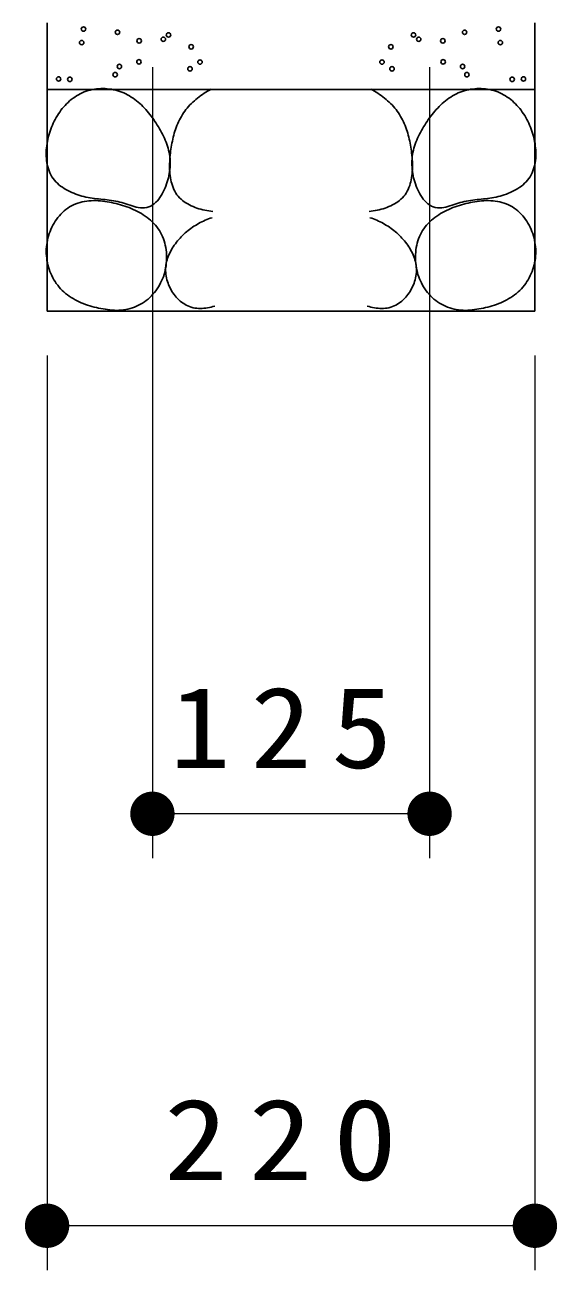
# Model space of a CAD drawing. Units: millimetres on the paper, scale 1:20. Extents: x -365 to 0, y -5 to 257.
# Drawn here: x -172.01 to -160.01, y 61.02 to 89.1 of the extents above; entities that cross this region are included whole.
import ezdxf

# ---------------------------------------------------------------- set-up
doc = ezdxf.new("R2010")
doc.units = ezdxf.units.MM
doc.layers.add('LY_1', color=7, linetype='Continuous', lineweight=25)
doc.styles.add('ＭＳ ゴシック', font='')
doc.styles.get('ＭＳ ゴシック').set_extended_font_data('MS Gothic')

# ---------------------------------------------------------------- blocks, each defined once
blk = doc.blocks.new('filled_dot')
at = {"color": 0, "linetype": 'Continuous', "lineweight": -2, "const_width": 1.25}
blk.add_lwpolyline([(-0.625, 0, 1), (0.625, 0, 1)], format="xyb", close=True, dxfattribs=at)

msp = doc.modelspace()

# ---------------------------------------------------------------- linework, layer by layer
at = {"layer": 'LY_1'}
for p, q in [((-171.506, 89.144), (-171.506, 82.644)), ((-160.506, 89.144), (-160.506, 82.644)), ((-171.506, 87.644), (-160.506, 87.644)), ((-171.506, 87.644), (-160.506, 87.644)), ((-171.506, 82.644), (-160.506, 82.644))]:
    msp.add_line(p, q, dxfattribs=at)
at = {"layer": 'LY_1', "lineweight": 13}
for p, q in [((-169.131, 88.144), (-169.131, 70.311)), ((-162.881, 88.144), (-162.881, 70.311)), ((-171.506, 81.644), (-171.506, 61.021)), ((-160.506, 81.644), (-160.506, 61.021)), ((-162.881, 71.311), (-169.131, 71.311)), ((-160.506, 62.021), (-171.506, 62.021))]:
    msp.add_line(p, q, dxfattribs=at)
at = {"layer": 'LY_1'}
for centre in [(-170.684, 89.005), (-161.327, 89.005), (-170.726, 88.7), (-169.919, 88.933), (-169.429, 88.74), (-168.885, 88.776), (-168.768, 88.873), (-163.243, 88.873), (-163.126, 88.776), (-162.583, 88.74), (-162.092, 88.933), (-161.285, 88.7), (-168.257, 88.606), (-163.754, 88.606), (-169.875, 88.162), (-169.435, 88.266), (-168.057, 88.261), (-163.954, 88.261), (-162.576, 88.266), (-162.137, 88.162), (-171.246, 87.881), (-170.992, 87.873), (-169.971, 87.978), (-168.283, 88.109), (-163.728, 88.109), (-162.04, 87.978), (-161.019, 87.873), (-160.765, 87.881)]:
    msp.add_circle(centre, 0.05, dxfattribs=at)
for points, knots in [([(-170.343, 85.174), (-170.407, 85.181), (-170.471, 85.188), (-170.535, 85.199), (-170.598, 85.21), (-170.661, 85.224), (-170.723, 85.241), (-170.785, 85.259), (-170.846, 85.278), (-170.906, 85.303), (-170.965, 85.327), (-171.024, 85.354), (-171.08, 85.386), (-171.135, 85.418), (-171.19, 85.454), (-171.238, 85.496), (-171.286, 85.537), (-171.332, 85.585), (-171.369, 85.636), (-171.406, 85.688), (-171.437, 85.747), (-171.461, 85.806), (-171.484, 85.865), (-171.5, 85.929), (-171.511, 85.992), (-171.522, 86.055), (-171.526, 86.12), (-171.527, 86.184), (-171.527, 86.248), (-171.522, 86.313), (-171.514, 86.376), (-171.506, 86.44), (-171.494, 86.504), (-171.478, 86.566), (-171.463, 86.628), (-171.444, 86.69), (-171.421, 86.75), (-171.399, 86.81), (-171.373, 86.87), (-171.345, 86.927), (-171.316, 86.984), (-171.284, 87.041), (-171.248, 87.094), (-171.213, 87.148), (-171.174, 87.2), (-171.132, 87.248), (-171.09, 87.297), (-171.045, 87.343), (-170.997, 87.385), (-170.948, 87.427), (-170.896, 87.466), (-170.842, 87.5), (-170.787, 87.534), (-170.729, 87.563), (-170.67, 87.587), (-170.61, 87.611), (-170.548, 87.629), (-170.485, 87.642), (-170.422, 87.654), (-170.357, 87.661), (-170.293, 87.663), (-170.229, 87.666), (-170.164, 87.662), (-170.101, 87.654), (-170.037, 87.646), (-169.974, 87.633), (-169.912, 87.614), (-169.851, 87.596), (-169.79, 87.572), (-169.733, 87.544), (-169.675, 87.516), (-169.62, 87.483), (-169.567, 87.446), (-169.514, 87.41), (-169.464, 87.369), (-169.416, 87.326), (-169.368, 87.284), (-169.323, 87.237), (-169.279, 87.19), (-169.236, 87.142), (-169.196, 87.092), (-169.157, 87.041), (-169.118, 86.99), (-169.082, 86.937), (-169.047, 86.883), (-169.012, 86.829), (-168.978, 86.774), (-168.947, 86.717), (-168.916, 86.661), (-168.886, 86.604), (-168.859, 86.545), (-168.833, 86.487), (-168.809, 86.427), (-168.79, 86.365), (-168.771, 86.304), (-168.756, 86.241), (-168.746, 86.178), (-168.735, 86.115), (-168.73, 86.05), (-168.73, 85.986), (-168.73, 85.922), (-168.735, 85.857), (-168.744, 85.793), (-168.753, 85.73), (-168.766, 85.666), (-168.783, 85.605), (-168.8, 85.543), (-168.82, 85.481), (-168.845, 85.422), (-168.871, 85.363), (-168.899, 85.304), (-168.933, 85.251), (-168.968, 85.197), (-169.006, 85.143), (-169.053, 85.1), (-169.1, 85.057), (-169.154, 85.015), (-169.213, 84.994), (-169.271, 84.973), (-169.34, 84.97), (-169.403, 84.974), (-169.466, 84.978), (-169.528, 85.002), (-169.59, 85.019), (-169.652, 85.037), (-169.711, 85.062), (-169.773, 85.08), (-169.835, 85.098), (-169.897, 85.114), (-169.96, 85.126), (-170.023, 85.138), (-170.088, 85.145), (-170.151, 85.153), (-170.215, 85.162), (-170.279, 85.168), (-170.343, 85.174)], [0, 0, 0, 0, 1, 1, 1, 2, 2, 2, 3, 3, 3, 4, 4, 4, 5, 5, 5, 6, 6, 6, 7, 7, 7, 8, 8, 8, 9, 9, 9, 10, 10, 10, 11, 11, 11, 12, 12, 12, 13, 13, 13, 14, 14, 14, 15, 15, 15, 16, 16, 16, 17, 17, 17, 18, 18, 18, 19, 19, 19, 20, 20, 20, 21, 21, 21, 22, 22, 22, 23, 23, 23, 24, 24, 24, 25, 25, 25, 26, 26, 26, 27, 27, 27, 28, 28, 28, 29, 29, 29, 30, 30, 30, 31, 31, 31, 32, 32, 32, 33, 33, 33, 34, 34, 34, 35, 35, 35, 36, 36, 36, 37, 37, 37, 38, 38, 38, 39, 39, 39, 40, 40, 40, 41, 41, 41, 42, 42, 42, 43, 43, 43, 44, 44, 44, 45, 45, 45, 45]), ([(-167.766, 84.893), (-167.827, 84.9), (-167.888, 84.908), (-167.948, 84.921), (-168.008, 84.934), (-168.068, 84.949), (-168.126, 84.969), (-168.184, 84.989), (-168.241, 85.012), (-168.295, 85.04), (-168.35, 85.068), (-168.403, 85.1), (-168.45, 85.139), (-168.497, 85.178), (-168.542, 85.222), (-168.577, 85.271), (-168.613, 85.32), (-168.642, 85.376), (-168.665, 85.433), (-168.688, 85.489), (-168.704, 85.549), (-168.717, 85.609), (-168.729, 85.669), (-168.736, 85.731), (-168.74, 85.792), (-168.745, 85.853), (-168.745, 85.914), (-168.743, 85.976), (-168.741, 86.037), (-168.737, 86.098), (-168.731, 86.159), (-168.724, 86.22), (-168.716, 86.281), (-168.706, 86.342), (-168.696, 86.402), (-168.685, 86.463), (-168.671, 86.523), (-168.658, 86.582), (-168.642, 86.642), (-168.624, 86.7), (-168.605, 86.759), (-168.584, 86.817), (-168.559, 86.873), (-168.535, 86.929), (-168.508, 86.984), (-168.477, 87.037), (-168.446, 87.09), (-168.411, 87.141), (-168.374, 87.19), (-168.336, 87.238), (-168.295, 87.284), (-168.252, 87.327), (-168.208, 87.371), (-168.162, 87.411), (-168.114, 87.45), (-168.067, 87.488), (-168.017, 87.524), (-167.965, 87.558), (-167.914, 87.591), (-167.86, 87.621), (-167.807, 87.651)], [0, 0, 0, 0, 1, 1, 1, 2, 2, 2, 3, 3, 3, 4, 4, 4, 5, 5, 5, 6, 6, 6, 7, 7, 7, 8, 8, 8, 9, 9, 9, 10, 10, 10, 11, 11, 11, 12, 12, 12, 13, 13, 13, 14, 14, 14, 15, 15, 15, 16, 16, 16, 17, 17, 17, 18, 18, 18, 19, 19, 19, 20, 20, 20, 20]), ([(-164.245, 84.893), (-164.184, 84.9), (-164.123, 84.908), (-164.063, 84.921), (-164.003, 84.934), (-163.943, 84.949), (-163.885, 84.969), (-163.828, 84.989), (-163.77, 85.012), (-163.716, 85.04), (-163.662, 85.068), (-163.608, 85.1), (-163.561, 85.139), (-163.514, 85.178), (-163.47, 85.222), (-163.434, 85.271), (-163.398, 85.32), (-163.369, 85.376), (-163.346, 85.433), (-163.323, 85.489), (-163.307, 85.549), (-163.295, 85.609), (-163.282, 85.669), (-163.275, 85.731), (-163.271, 85.792), (-163.267, 85.853), (-163.266, 85.914), (-163.268, 85.976), (-163.27, 86.037), (-163.274, 86.098), (-163.281, 86.159), (-163.287, 86.22), (-163.295, 86.281), (-163.305, 86.342), (-163.315, 86.402), (-163.326, 86.463), (-163.34, 86.523), (-163.353, 86.582), (-163.369, 86.642), (-163.388, 86.7), (-163.406, 86.759), (-163.427, 86.817), (-163.452, 86.873), (-163.476, 86.929), (-163.503, 86.984), (-163.534, 87.037), (-163.565, 87.09), (-163.6, 87.141), (-163.637, 87.19), (-163.675, 87.238), (-163.716, 87.284), (-163.759, 87.327), (-163.803, 87.371), (-163.849, 87.411), (-163.897, 87.45), (-163.944, 87.488), (-163.994, 87.524), (-164.046, 87.558), (-164.097, 87.591), (-164.151, 87.621), (-164.205, 87.651)], [0, 0, 0, 0, 1, 1, 1, 2, 2, 2, 3, 3, 3, 4, 4, 4, 5, 5, 5, 6, 6, 6, 7, 7, 7, 8, 8, 8, 9, 9, 9, 10, 10, 10, 11, 11, 11, 12, 12, 12, 13, 13, 13, 14, 14, 14, 15, 15, 15, 16, 16, 16, 17, 17, 17, 18, 18, 18, 19, 19, 19, 20, 20, 20, 20]), ([(-161.668, 85.174), (-161.604, 85.181), (-161.54, 85.188), (-161.477, 85.199), (-161.413, 85.21), (-161.35, 85.224), (-161.288, 85.241), (-161.226, 85.259), (-161.165, 85.278), (-161.105, 85.303), (-161.046, 85.327), (-160.987, 85.354), (-160.931, 85.386), (-160.876, 85.418), (-160.821, 85.454), (-160.773, 85.496), (-160.725, 85.537), (-160.679, 85.585), (-160.642, 85.636), (-160.605, 85.688), (-160.574, 85.747), (-160.551, 85.806), (-160.527, 85.865), (-160.511, 85.929), (-160.5, 85.992), (-160.489, 86.055), (-160.485, 86.12), (-160.484, 86.184), (-160.484, 86.248), (-160.489, 86.313), (-160.497, 86.376), (-160.505, 86.44), (-160.517, 86.504), (-160.533, 86.566), (-160.548, 86.628), (-160.568, 86.69), (-160.59, 86.75), (-160.612, 86.81), (-160.638, 86.87), (-160.666, 86.927), (-160.695, 86.984), (-160.727, 87.041), (-160.763, 87.094), (-160.798, 87.148), (-160.837, 87.2), (-160.879, 87.248), (-160.921, 87.297), (-160.966, 87.343), (-161.015, 87.385), (-161.063, 87.427), (-161.115, 87.466), (-161.169, 87.5), (-161.224, 87.534), (-161.282, 87.563), (-161.341, 87.587), (-161.401, 87.611), (-161.463, 87.629), (-161.526, 87.642), (-161.589, 87.654), (-161.654, 87.661), (-161.718, 87.663), (-161.782, 87.666), (-161.847, 87.662), (-161.91, 87.654), (-161.974, 87.646), (-162.037, 87.633), (-162.099, 87.614), (-162.16, 87.596), (-162.221, 87.572), (-162.278, 87.544), (-162.336, 87.516), (-162.392, 87.483), (-162.444, 87.446), (-162.497, 87.41), (-162.548, 87.369), (-162.595, 87.326), (-162.643, 87.284), (-162.688, 87.237), (-162.732, 87.19), (-162.775, 87.142), (-162.815, 87.092), (-162.854, 87.041), (-162.893, 86.99), (-162.93, 86.937), (-162.965, 86.883), (-163, 86.829), (-163.033, 86.774), (-163.064, 86.717), (-163.095, 86.661), (-163.125, 86.604), (-163.152, 86.545), (-163.178, 86.487), (-163.202, 86.427), (-163.221, 86.365), (-163.24, 86.304), (-163.256, 86.241), (-163.266, 86.178), (-163.276, 86.115), (-163.281, 86.05), (-163.281, 85.986), (-163.281, 85.922), (-163.276, 85.857), (-163.267, 85.793), (-163.259, 85.73), (-163.245, 85.666), (-163.228, 85.605), (-163.211, 85.543), (-163.191, 85.481), (-163.166, 85.422), (-163.141, 85.363), (-163.112, 85.304), (-163.078, 85.251), (-163.043, 85.197), (-163.005, 85.143), (-162.958, 85.1), (-162.912, 85.057), (-162.857, 85.015), (-162.798, 84.994), (-162.74, 84.973), (-162.671, 84.97), (-162.608, 84.974), (-162.546, 84.978), (-162.483, 85.002), (-162.421, 85.019), (-162.359, 85.037), (-162.3, 85.062), (-162.238, 85.08), (-162.176, 85.098), (-162.114, 85.114), (-162.051, 85.126), (-161.988, 85.138), (-161.923, 85.145), (-161.86, 85.153), (-161.796, 85.162), (-161.732, 85.168), (-161.668, 85.174)], [0, 0, 0, 0, 1, 1, 1, 2, 2, 2, 3, 3, 3, 4, 4, 4, 5, 5, 5, 6, 6, 6, 7, 7, 7, 8, 8, 8, 9, 9, 9, 10, 10, 10, 11, 11, 11, 12, 12, 12, 13, 13, 13, 14, 14, 14, 15, 15, 15, 16, 16, 16, 17, 17, 17, 18, 18, 18, 19, 19, 19, 20, 20, 20, 21, 21, 21, 22, 22, 22, 23, 23, 23, 24, 24, 24, 25, 25, 25, 26, 26, 26, 27, 27, 27, 28, 28, 28, 29, 29, 29, 30, 30, 30, 31, 31, 31, 32, 32, 32, 33, 33, 33, 34, 34, 34, 35, 35, 35, 36, 36, 36, 37, 37, 37, 38, 38, 38, 39, 39, 39, 40, 40, 40, 41, 41, 41, 42, 42, 42, 43, 43, 43, 44, 44, 44, 45, 45, 45, 45]), ([(-170.243, 82.698), (-170.31, 82.709), (-170.378, 82.72), (-170.444, 82.737), (-170.511, 82.753), (-170.576, 82.773), (-170.641, 82.796), (-170.705, 82.82), (-170.768, 82.847), (-170.829, 82.878), (-170.89, 82.909), (-170.95, 82.943), (-171.005, 82.982), (-171.061, 83.022), (-171.115, 83.065), (-171.164, 83.113), (-171.213, 83.16), (-171.258, 83.213), (-171.298, 83.268), (-171.337, 83.323), (-171.372, 83.383), (-171.402, 83.445), (-171.431, 83.506), (-171.456, 83.571), (-171.474, 83.637), (-171.493, 83.702), (-171.507, 83.77), (-171.515, 83.838), (-171.523, 83.905), (-171.526, 83.974), (-171.523, 84.043), (-171.52, 84.111), (-171.511, 84.179), (-171.497, 84.246), (-171.483, 84.313), (-171.462, 84.379), (-171.438, 84.442), (-171.413, 84.506), (-171.383, 84.568), (-171.348, 84.627), (-171.313, 84.686), (-171.274, 84.742), (-171.229, 84.794), (-171.185, 84.846), (-171.135, 84.895), (-171.082, 84.937), (-171.028, 84.978), (-170.969, 85.015), (-170.907, 85.044), (-170.846, 85.073), (-170.779, 85.094), (-170.713, 85.109), (-170.647, 85.124), (-170.578, 85.132), (-170.51, 85.135), (-170.441, 85.139), (-170.373, 85.136), (-170.304, 85.131), (-170.236, 85.126), (-170.168, 85.116), (-170.101, 85.104), (-170.034, 85.092), (-169.967, 85.076), (-169.901, 85.058), (-169.835, 85.041), (-169.769, 85.021), (-169.705, 84.997), (-169.641, 84.974), (-169.577, 84.948), (-169.515, 84.918), (-169.454, 84.888), (-169.393, 84.855), (-169.336, 84.818), (-169.279, 84.781), (-169.223, 84.74), (-169.172, 84.695), (-169.122, 84.649), (-169.073, 84.599), (-169.032, 84.546), (-168.99, 84.492), (-168.953, 84.432), (-168.924, 84.371), (-168.894, 84.31), (-168.87, 84.245), (-168.853, 84.179), (-168.835, 84.113), (-168.823, 84.045), (-168.817, 83.977), (-168.81, 83.909), (-168.809, 83.84), (-168.814, 83.772), (-168.818, 83.704), (-168.828, 83.635), (-168.842, 83.569), (-168.857, 83.502), (-168.877, 83.436), (-168.903, 83.373), (-168.928, 83.31), (-168.96, 83.248), (-168.995, 83.19), (-169.031, 83.132), (-169.073, 83.076), (-169.118, 83.026), (-169.164, 82.975), (-169.215, 82.927), (-169.268, 82.886), (-169.322, 82.844), (-169.381, 82.806), (-169.441, 82.776), (-169.502, 82.745), (-169.567, 82.72), (-169.632, 82.702), (-169.698, 82.684), (-169.767, 82.673), (-169.835, 82.667), (-169.902, 82.661), (-169.972, 82.662), (-170.04, 82.667), (-170.108, 82.673), (-170.175, 82.685), (-170.243, 82.698)], [0, 0, 0, 0, 1, 1, 1, 2, 2, 2, 3, 3, 3, 4, 4, 4, 5, 5, 5, 6, 6, 6, 7, 7, 7, 8, 8, 8, 9, 9, 9, 10, 10, 10, 11, 11, 11, 12, 12, 12, 13, 13, 13, 14, 14, 14, 15, 15, 15, 16, 16, 16, 17, 17, 17, 18, 18, 18, 19, 19, 19, 20, 20, 20, 21, 21, 21, 22, 22, 22, 23, 23, 23, 24, 24, 24, 25, 25, 25, 26, 26, 26, 27, 27, 27, 28, 28, 28, 29, 29, 29, 30, 30, 30, 31, 31, 31, 32, 32, 32, 33, 33, 33, 34, 34, 34, 35, 35, 35, 36, 36, 36, 37, 37, 37, 38, 38, 38, 39, 39, 39, 40, 40, 40, 40]), ([(-161.768, 82.698), (-161.701, 82.709), (-161.633, 82.72), (-161.567, 82.737), (-161.501, 82.753), (-161.435, 82.773), (-161.37, 82.796), (-161.306, 82.82), (-161.243, 82.847), (-161.182, 82.878), (-161.121, 82.909), (-161.062, 82.943), (-161.006, 82.982), (-160.95, 83.022), (-160.896, 83.065), (-160.847, 83.113), (-160.798, 83.16), (-160.753, 83.213), (-160.714, 83.268), (-160.674, 83.323), (-160.639, 83.383), (-160.61, 83.445), (-160.58, 83.506), (-160.556, 83.571), (-160.537, 83.637), (-160.518, 83.702), (-160.504, 83.77), (-160.496, 83.838), (-160.488, 83.905), (-160.485, 83.974), (-160.488, 84.043), (-160.491, 84.111), (-160.5, 84.179), (-160.514, 84.246), (-160.529, 84.313), (-160.549, 84.379), (-160.574, 84.442), (-160.598, 84.506), (-160.628, 84.568), (-160.663, 84.627), (-160.698, 84.686), (-160.738, 84.742), (-160.782, 84.794), (-160.826, 84.846), (-160.876, 84.895), (-160.929, 84.937), (-160.983, 84.978), (-161.042, 85.015), (-161.104, 85.044), (-161.165, 85.073), (-161.232, 85.094), (-161.298, 85.109), (-161.364, 85.124), (-161.433, 85.132), (-161.502, 85.135), (-161.57, 85.139), (-161.639, 85.136), (-161.707, 85.131), (-161.775, 85.126), (-161.843, 85.116), (-161.91, 85.104), (-161.977, 85.092), (-162.044, 85.076), (-162.11, 85.058), (-162.176, 85.041), (-162.242, 85.021), (-162.306, 84.997), (-162.37, 84.974), (-162.434, 84.948), (-162.496, 84.918), (-162.557, 84.888), (-162.618, 84.855), (-162.675, 84.818), (-162.732, 84.781), (-162.788, 84.74), (-162.839, 84.695), (-162.89, 84.649), (-162.938, 84.599), (-162.979, 84.546), (-163.021, 84.492), (-163.058, 84.432), (-163.088, 84.371), (-163.117, 84.31), (-163.141, 84.245), (-163.159, 84.179), (-163.176, 84.113), (-163.188, 84.045), (-163.194, 83.977), (-163.201, 83.909), (-163.202, 83.84), (-163.197, 83.772), (-163.193, 83.704), (-163.183, 83.635), (-163.169, 83.569), (-163.154, 83.502), (-163.134, 83.436), (-163.108, 83.373), (-163.083, 83.31), (-163.052, 83.248), (-163.016, 83.19), (-162.98, 83.132), (-162.938, 83.076), (-162.893, 83.026), (-162.847, 82.975), (-162.797, 82.927), (-162.743, 82.886), (-162.689, 82.844), (-162.631, 82.806), (-162.57, 82.776), (-162.509, 82.745), (-162.444, 82.72), (-162.379, 82.702), (-162.313, 82.684), (-162.244, 82.673), (-162.177, 82.667), (-162.109, 82.661), (-162.039, 82.662), (-161.971, 82.667), (-161.903, 82.673), (-161.836, 82.685), (-161.768, 82.698)], [0, 0, 0, 0, 1, 1, 1, 2, 2, 2, 3, 3, 3, 4, 4, 4, 5, 5, 5, 6, 6, 6, 7, 7, 7, 8, 8, 8, 9, 9, 9, 10, 10, 10, 11, 11, 11, 12, 12, 12, 13, 13, 13, 14, 14, 14, 15, 15, 15, 16, 16, 16, 17, 17, 17, 18, 18, 18, 19, 19, 19, 20, 20, 20, 21, 21, 21, 22, 22, 22, 23, 23, 23, 24, 24, 24, 25, 25, 25, 26, 26, 26, 27, 27, 27, 28, 28, 28, 29, 29, 29, 30, 30, 30, 31, 31, 31, 32, 32, 32, 33, 33, 33, 34, 34, 34, 35, 35, 35, 36, 36, 36, 37, 37, 37, 38, 38, 38, 39, 39, 39, 40, 40, 40, 40]), ([(-167.726, 82.758), (-167.779, 82.744), (-167.832, 82.73), (-167.886, 82.721), (-167.94, 82.712), (-167.996, 82.706), (-168.05, 82.706), (-168.105, 82.707), (-168.161, 82.711), (-168.214, 82.723), (-168.267, 82.735), (-168.319, 82.755), (-168.368, 82.78), (-168.416, 82.805), (-168.462, 82.837), (-168.504, 82.872), (-168.545, 82.907), (-168.584, 82.948), (-168.618, 82.99), (-168.653, 83.033), (-168.684, 83.079), (-168.71, 83.127), (-168.737, 83.174), (-168.761, 83.225), (-168.779, 83.276), (-168.798, 83.327), (-168.813, 83.381), (-168.822, 83.435), (-168.831, 83.489), (-168.835, 83.544), (-168.833, 83.599), (-168.832, 83.653), (-168.823, 83.709), (-168.811, 83.762), (-168.798, 83.815), (-168.78, 83.867), (-168.759, 83.918), (-168.737, 83.968), (-168.711, 84.017), (-168.682, 84.064), (-168.654, 84.11), (-168.622, 84.155), (-168.588, 84.198), (-168.554, 84.242), (-168.518, 84.283), (-168.479, 84.322), (-168.441, 84.362), (-168.401, 84.399), (-168.359, 84.435), (-168.317, 84.47), (-168.273, 84.503), (-168.228, 84.535), (-168.183, 84.566), (-168.136, 84.595), (-168.088, 84.621), (-168.04, 84.648), (-167.991, 84.672), (-167.941, 84.694), (-167.89, 84.716), (-167.838, 84.734), (-167.786, 84.752)], [0, 0, 0, 0, 1, 1, 1, 2, 2, 2, 3, 3, 3, 4, 4, 4, 5, 5, 5, 6, 6, 6, 7, 7, 7, 8, 8, 8, 9, 9, 9, 10, 10, 10, 11, 11, 11, 12, 12, 12, 13, 13, 13, 14, 14, 14, 15, 15, 15, 16, 16, 16, 17, 17, 17, 18, 18, 18, 19, 19, 19, 20, 20, 20, 20]), ([(-164.285, 82.758), (-164.232, 82.744), (-164.179, 82.73), (-164.125, 82.721), (-164.071, 82.712), (-164.016, 82.706), (-163.961, 82.706), (-163.906, 82.707), (-163.85, 82.711), (-163.797, 82.723), (-163.745, 82.735), (-163.692, 82.755), (-163.643, 82.78), (-163.595, 82.805), (-163.549, 82.837), (-163.508, 82.872), (-163.466, 82.907), (-163.427, 82.948), (-163.393, 82.99), (-163.359, 83.033), (-163.328, 83.079), (-163.301, 83.127), (-163.274, 83.174), (-163.25, 83.225), (-163.232, 83.276), (-163.213, 83.327), (-163.198, 83.381), (-163.189, 83.435), (-163.18, 83.489), (-163.176, 83.544), (-163.178, 83.599), (-163.18, 83.653), (-163.188, 83.709), (-163.2, 83.762), (-163.213, 83.815), (-163.231, 83.867), (-163.253, 83.918), (-163.274, 83.968), (-163.3, 84.017), (-163.329, 84.064), (-163.357, 84.11), (-163.389, 84.155), (-163.423, 84.198), (-163.457, 84.242), (-163.494, 84.283), (-163.532, 84.322), (-163.57, 84.362), (-163.61, 84.399), (-163.652, 84.435), (-163.694, 84.47), (-163.738, 84.503), (-163.783, 84.535), (-163.828, 84.566), (-163.875, 84.595), (-163.923, 84.621), (-163.971, 84.648), (-164.02, 84.672), (-164.071, 84.694), (-164.121, 84.716), (-164.173, 84.734), (-164.225, 84.752)], [0, 0, 0, 0, 1, 1, 1, 2, 2, 2, 3, 3, 3, 4, 4, 4, 5, 5, 5, 6, 6, 6, 7, 7, 7, 8, 8, 8, 9, 9, 9, 10, 10, 10, 11, 11, 11, 12, 12, 12, 13, 13, 13, 14, 14, 14, 15, 15, 15, 16, 16, 16, 17, 17, 17, 18, 18, 18, 19, 19, 19, 20, 20, 20, 20])]:
    msp.add_open_spline(points, degree=3, knots=knots, dxfattribs=at)

# ---------------------------------------------------------------- block references
at = {"layer": 'LY_1', "lineweight": 13, "xscale": 0.4, "yscale": 0.4}
for p in [(-169.131, 71.311), (-171.506, 62.021)]:
    msp.add_blockref('filled_dot', p, dxfattribs=at)
at = {"layer": 'LY_1', "lineweight": 13, "xscale": 0.4, "yscale": 0.4, "rotation": 180}
for p in [(-162.881, 71.311), (-160.506, 62.021)]:
    msp.add_blockref('filled_dot', p, dxfattribs=at)

# ---------------------------------------------------------------- texts
at = {"layer": 'LY_1', "char_height": 1.833, "attachment_point": 8, "style": 'ＭＳ ゴシック'}
for s, insert in [('\\T1.33;\\W1.1;125', (-166.006, 72.311)), ('\\T1.33;\\W1.15;220', (-166.006, 63.021))]:
    msp.add_mtext(s, dxfattribs=dict(at, insert=insert))

doc.saveas('drawing.dxf')
